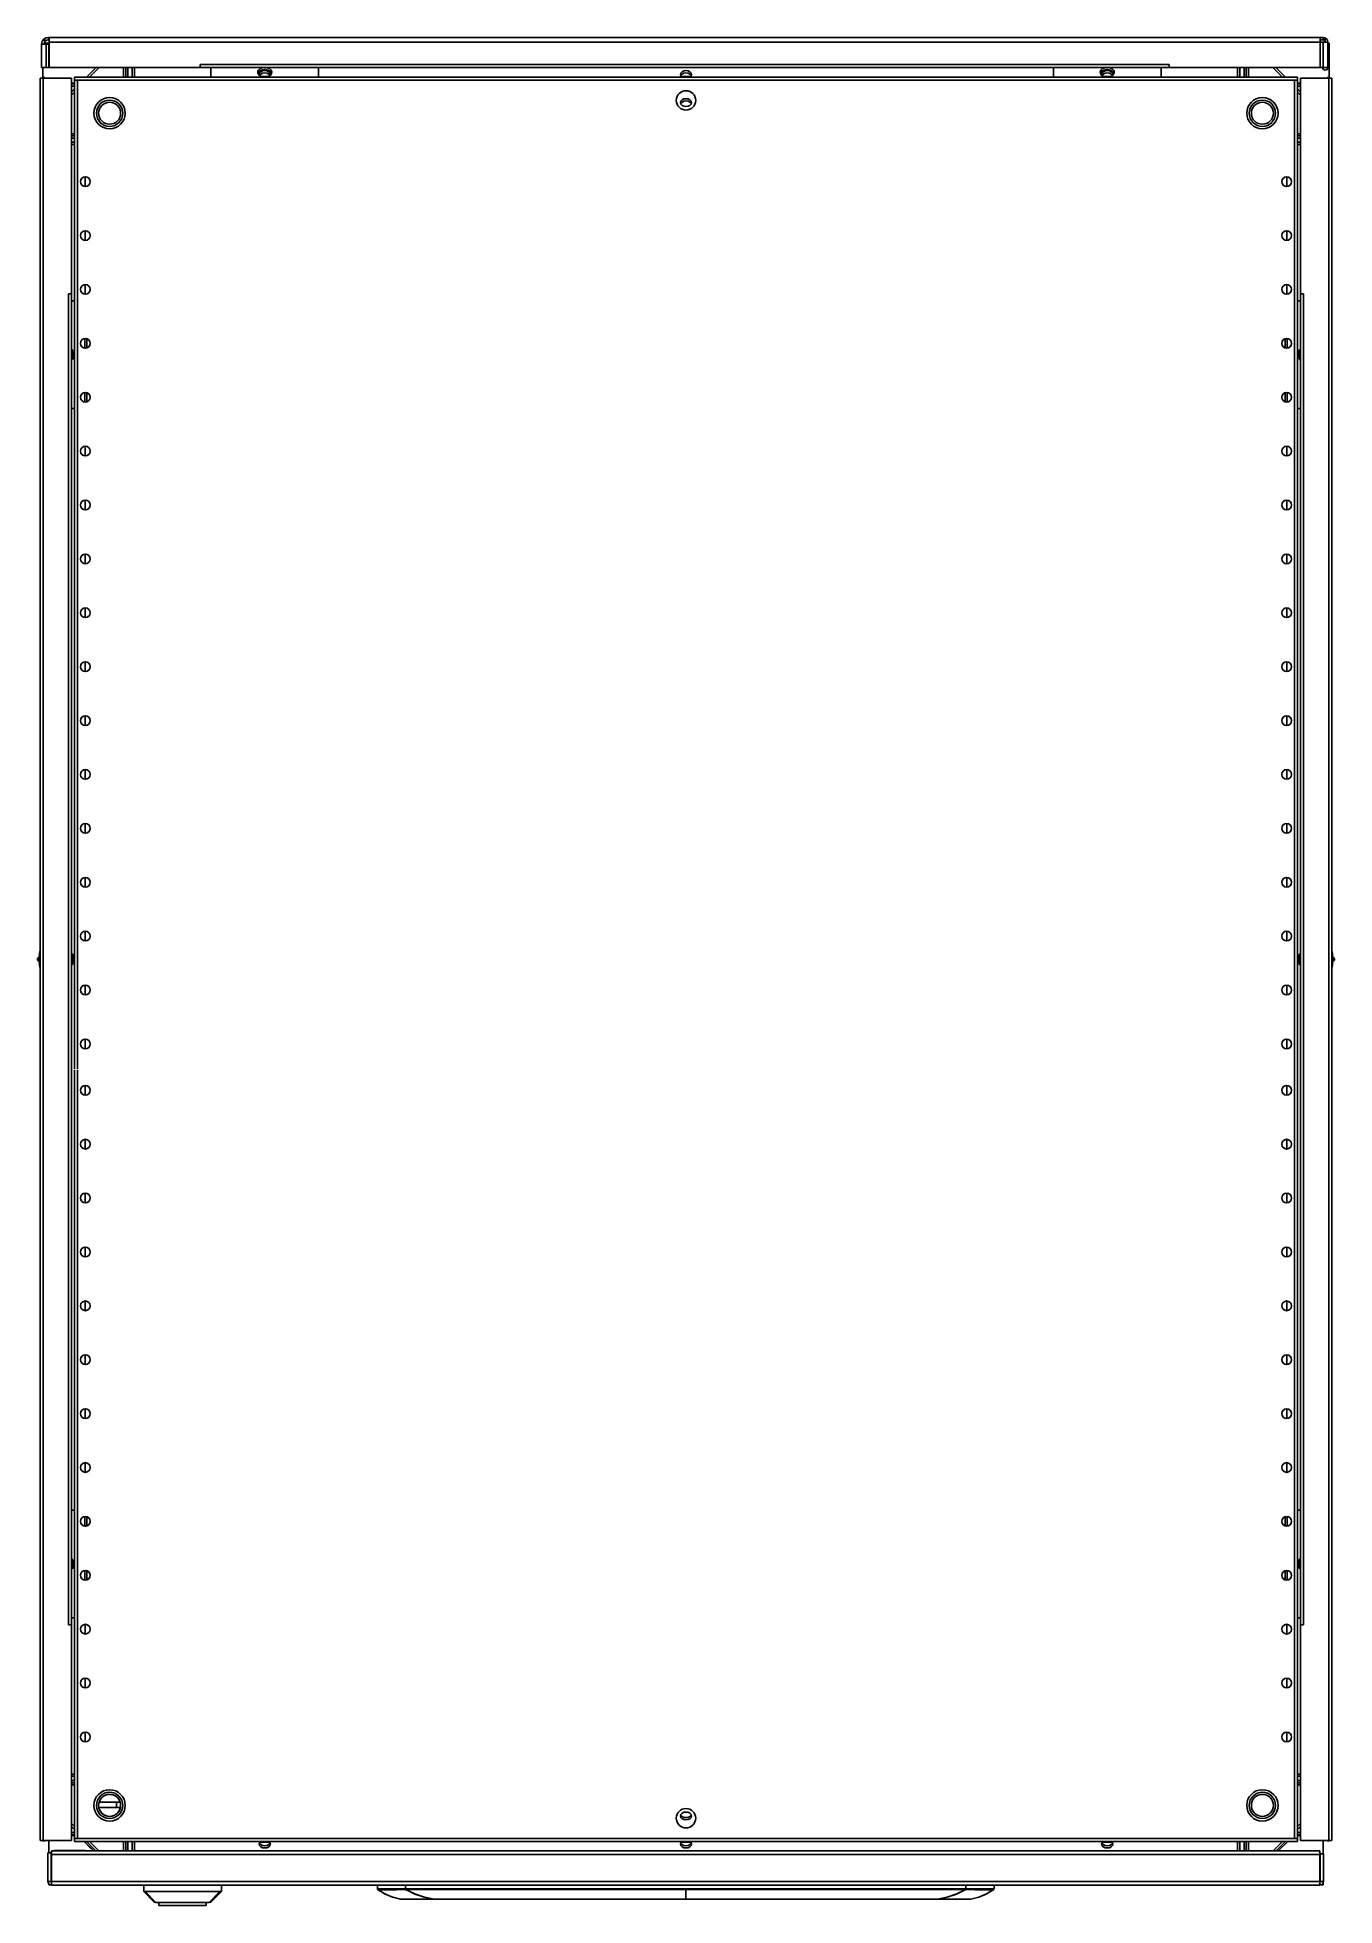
# Model space of a CAD drawing. Header units: millimetres. Extents: x -0.1 to 60.1, y -0.9 to 85.7.
import ezdxf

# ---------------------------------------------------------------- set-up
doc = ezdxf.new("R2010")
doc.units = ezdxf.units.MM

msp = doc.modelspace()

# ---------------------------------------------------------------- linework, layer by layer
at = {"color": 7, "linetype": 'Continuous'}
for p, q in [((0.057, 85.399), (0.057, 84.319)), ((0.407, 85.399), (0.057, 85.399)), ((0.417, 85.45), (0.183, 85.45)), ((0.377, 85.719), (59.537, 85.719)), ((0.377, 85.599), (0.417, 85.599)), ((0.407, 84.319), (0.407, 85.399)), ((0.417, 85.719), (0.417, 85.695)), ((0.417, 84.319), (0.417, 85.695)), ((59.397, 85.719), (59.397, 85.695)), ((59.397, 84.319), (59.397, 85.695)), ((59.537, 85.599), (59.397, 85.599)), ((59.407, 85.45), (59.397, 85.45)), ((59.407, 85.499), (59.407, 84.319)), ((59.407, 85.499), (59.757, 85.499)), ((59.757, 84.319), (59.757, 85.499)), ((59.82, 85.45), (59.757, 85.45)), ((59.82, 83.85), (59.82, 85.45)), ((0.057, 84.319), (0.407, 84.319)), ((0.12, 84.319), (0.12, 83.85)), ((0.417, 84.319), (59.397, 84.319)), ((2.589, 84.319), (2.145, 83.875)), ((3.97, 83.875), (3.97, 84.319)), ((4.37, 84.319), (4.37, 83.875)), ((7.417, 84.459), (7.417, 84.319)), ((7.92, 83.875), (7.92, 84.319)), ((10.745, 84.098), (10.738, 84.05)), ((12.92, 84.319), (12.92, 83.875)), ((29.869, 84.162), (29.97, 84.176)), ((47.02, 83.875), (47.02, 84.319)), ((49.845, 84.098), (49.838, 84.05)), ((52.02, 84.319), (52.02, 83.875)), ((52.397, 84.459), (52.397, 84.319)), ((55.57, 83.875), (55.57, 84.319)), ((55.97, 84.319), (55.97, 83.875)), ((57.351, 84.319), (57.795, 83.875)), ((59.407, 84.319), (59.757, 84.319)), ((0, 83.825), (0, 2.075)), ((0, 83.825), (1.45, 83.825)), ((0.1, 83.825), (0.1, 83.85)), ((0.1, 83.85), (0.22, 83.85)), ((0.22, 83.85), (0.22, 83.825)), ((1.45, 83.825), (1.45, 2.075)), ((1.595, 83.57), (1.45, 83.57)), ((1.595, 83.45), (1.45, 83.45)), ((1.595, 83.325), (1.45, 83.18)), ((1.595, 37.875), (1.595, 83.875)), ((1.595, 83.875), (58.345, 83.875)), ((1.595, 83.735), (1.735, 83.735)), ((10.16, 83.992), (10.171, 83.952)), ((10.683, 83.963), (10.638, 83.927)), ((10.669, 83.952), (10.68, 83.992)), ((29.73, 83.921), (29.71, 83.992)), ((29.774, 83.875), (29.73, 83.921)), ((49.26, 83.992), (49.271, 83.952)), ((49.783, 83.963), (49.738, 83.927)), ((49.769, 83.952), (49.78, 83.992)), ((58.205, 83.735), (58.345, 83.735)), ((58.345, 83.875), (58.345, 37.713)), ((58.49, 83.57), (58.345, 83.57)), ((58.49, 83.45), (58.345, 83.45)), ((58.345, 83.325), (58.49, 83.18)), ((58.49, 2.075), (58.49, 83.825)), ((58.49, 83.825), (59.94, 83.825)), ((59.72, 83.825), (59.72, 83.85)), ((59.84, 83.85), (59.72, 83.85)), ((59.84, 83.85), (59.84, 83.825)), ((59.94, 2.075), (59.94, 83.825)), ((29.73, 82.62), (29.71, 82.691)), ((29.869, 82.86), (29.97, 82.875)), ((1.45, 81.15), (1.595, 81.15)), ((1.595, 80.75), (1.45, 80.75)), ((58.49, 81.15), (58.345, 81.15)), ((58.49, 80.75), (58.345, 80.75)), ((2.078, 79.25), (2.078, 78.8)), ((2.079, 79.25), (2.079, 78.8)), ((57.861, 78.8), (57.861, 79.25)), ((57.862, 78.8), (57.862, 79.25)), ((2.078, 76.75), (2.078, 76.3)), ((2.079, 76.75), (2.079, 76.3)), ((57.861, 76.3), (57.861, 76.75)), ((57.862, 76.3), (57.862, 76.75)), ((1.31, 73.825), (1.45, 73.825)), ((2.078, 74.25), (2.078, 73.8)), ((2.079, 74.25), (2.079, 73.8)), ((57.861, 73.8), (57.861, 74.25)), ((57.862, 73.8), (57.862, 74.25)), ((58.63, 73.825), (58.49, 73.825)), ((1.45, 73.5), (1.595, 73.5)), ((58.345, 73.5), (58.49, 73.5)), ((1.45, 71.268), (1.457, 71.263)), ((1.45, 71.253), (1.468, 71.249)), ((2.064, 71.747), (2.064, 71.303)), ((2.17, 71.736), (2.17, 71.313)), ((57.77, 71.313), (57.77, 71.736)), ((57.876, 71.303), (57.876, 71.747)), ((58.472, 71.248), (58.49, 71.253)), ((1.468, 70.751), (1.45, 70.746)), ((58.49, 70.746), (58.472, 70.751)), ((58.49, 70.731), (58.483, 70.737)), ((1.595, 68.5), (1.45, 68.5)), ((2.064, 69.247), (2.064, 68.803)), ((2.17, 69.236), (2.17, 68.813)), ((57.77, 68.813), (57.77, 69.236)), ((57.876, 68.803), (57.876, 69.247)), ((58.49, 68.5), (58.345, 68.5)), ((2.078, 66.75), (2.078, 66.3)), ((2.079, 66.75), (2.079, 66.3)), ((57.861, 66.3), (57.861, 66.75)), ((57.862, 66.3), (57.862, 66.75)), ((2.078, 64.25), (2.078, 63.8)), ((2.079, 64.25), (2.079, 63.8)), ((57.861, 63.8), (57.861, 64.25)), ((57.862, 63.8), (57.862, 64.25)), ((2.078, 61.75), (2.078, 61.3)), ((2.079, 61.75), (2.079, 61.3)), ((57.861, 61.3), (57.861, 61.75)), ((57.862, 61.3), (57.862, 61.75)), ((2.078, 59.25), (2.078, 58.8)), ((2.079, 59.25), (2.079, 58.8)), ((57.861, 58.8), (57.861, 59.25)), ((57.862, 58.8), (57.862, 59.25)), ((2.078, 56.75), (2.078, 56.3)), ((2.079, 56.75), (2.079, 56.3)), ((57.861, 56.3), (57.861, 56.75)), ((57.862, 56.3), (57.862, 56.75)), ((2.078, 54.25), (2.078, 53.8)), ((2.079, 54.25), (2.079, 53.8)), ((57.861, 53.8), (57.861, 54.25)), ((57.862, 53.8), (57.862, 54.25)), ((2.078, 51.75), (2.078, 51.3)), ((2.079, 51.75), (2.079, 51.3)), ((57.861, 51.3), (57.861, 51.75)), ((57.862, 51.3), (57.862, 51.75)), ((2.078, 49.25), (2.078, 48.8)), ((2.079, 49.25), (2.079, 48.8)), ((57.861, 48.8), (57.861, 49.25)), ((57.862, 48.8), (57.862, 49.25)), ((2.078, 46.75), (2.078, 46.3)), ((2.079, 46.75), (2.079, 46.3)), ((57.861, 46.3), (57.861, 46.75)), ((57.862, 46.3), (57.862, 46.75)), ((2.078, 44.25), (2.078, 43.8)), ((2.079, 44.25), (2.079, 43.8)), ((57.861, 43.8), (57.861, 44.25)), ((57.862, 43.8), (57.862, 44.25)), ((-0.051, 43.042), (-0.134, 42.994)), ((-0.134, 42.906), (-0.134, 42.994)), ((-0.134, 42.906), (-0.051, 42.858)), ((-0.02, 43.334), (-0.051, 43.042)), ((-0.051, 43.042), (-0.051, 42.858)), ((-0.051, 42.858), (-0.02, 42.566)), ((-0.02, 42.566), (-0.02, 43.334)), ((0, 43.334), (-0.02, 43.334)), ((0, 42.566), (-0.02, 42.566)), ((1.499, 42.71), (1.45, 42.696)), ((58.441, 43.19), (58.49, 43.203)), ((59.96, 43.334), (59.94, 43.334)), ((59.96, 42.566), (59.94, 42.566)), ((59.96, 43.334), (59.991, 43.042)), ((59.96, 43.334), (59.96, 42.566)), ((59.991, 42.858), (59.96, 42.566)), ((59.991, 43.042), (60.074, 42.994)), ((59.991, 42.858), (59.991, 43.042)), ((60.074, 42.906), (59.991, 42.858)), ((60.074, 42.994), (60.074, 42.906)), ((2.078, 41.75), (2.078, 41.3)), ((2.079, 41.75), (2.079, 41.3)), ((57.861, 41.3), (57.861, 41.75)), ((57.862, 41.3), (57.862, 41.75)), ((2.078, 39.25), (2.078, 38.8)), ((2.079, 39.25), (2.079, 38.8)), ((57.861, 38.8), (57.861, 39.25)), ((57.862, 38.8), (57.862, 39.25)), ((1.595, 2.025), (1.595, 37.825)), ((58.345, 2.025), (58.345, 37.825)), ((2.078, 37.1), (2.078, 36.65)), ((2.079, 37.1), (2.079, 36.65)), ((57.861, 36.65), (57.861, 37.1)), ((57.862, 36.65), (57.862, 37.1)), ((2.078, 34.6), (2.078, 34.15)), ((2.079, 34.6), (2.079, 34.15)), ((57.861, 34.15), (57.861, 34.6)), ((57.862, 34.15), (57.862, 34.6)), ((2.078, 32.1), (2.078, 31.65)), ((2.079, 32.1), (2.079, 31.65)), ((57.861, 31.65), (57.861, 32.1)), ((57.862, 31.65), (57.862, 32.1)), ((2.078, 29.6), (2.078, 29.15)), ((2.079, 29.6), (2.079, 29.15)), ((57.861, 29.15), (57.861, 29.6)), ((57.862, 29.15), (57.862, 29.6)), ((2.078, 27.1), (2.078, 26.65)), ((2.079, 27.1), (2.079, 26.65)), ((57.861, 26.65), (57.861, 27.1)), ((57.862, 26.65), (57.862, 27.1)), ((2.078, 24.6), (2.078, 24.15)), ((2.079, 24.6), (2.079, 24.15)), ((57.861, 24.15), (57.861, 24.6)), ((57.862, 24.15), (57.862, 24.6)), ((2.078, 22.1), (2.078, 21.65)), ((2.079, 22.1), (2.079, 21.65)), ((57.861, 21.65), (57.861, 22.1)), ((57.862, 21.65), (57.862, 22.1)), ((2.078, 19.6), (2.078, 19.15)), ((2.079, 19.6), (2.079, 19.15)), ((57.861, 19.15), (57.861, 19.6)), ((57.862, 19.15), (57.862, 19.6)), ((1.45, 17.4), (1.595, 17.4)), ((58.345, 17.4), (58.49, 17.4)), ((2.064, 17.097), (2.064, 16.653)), ((2.17, 17.086), (2.17, 16.663)), ((57.77, 16.663), (57.77, 17.086)), ((57.876, 16.653), (57.876, 17.097)), ((1.45, 15.168), (1.457, 15.163)), ((1.45, 15.153), (1.468, 15.149)), ((58.472, 15.148), (58.49, 15.153)), ((1.468, 14.651), (1.45, 14.646)), ((2.064, 14.597), (2.064, 14.153)), ((2.17, 14.586), (2.17, 14.163)), ((57.77, 14.163), (57.77, 14.586)), ((57.876, 14.153), (57.876, 14.597)), ((58.49, 14.646), (58.472, 14.651)), ((58.49, 14.631), (58.483, 14.637)), ((1.595, 12.4), (1.45, 12.4)), ((58.49, 12.4), (58.345, 12.4)), ((1.31, 12.075), (1.45, 12.075)), ((2.078, 12.1), (2.078, 11.65)), ((2.079, 12.1), (2.079, 11.65)), ((57.861, 11.65), (57.861, 12.1)), ((57.862, 11.65), (57.862, 12.1)), ((58.63, 12.075), (58.49, 12.075)), ((2.078, 9.6), (2.078, 9.15)), ((2.079, 9.6), (2.079, 9.15)), ((57.861, 9.15), (57.861, 9.6)), ((57.862, 9.15), (57.862, 9.6)), ((2.078, 7.1), (2.078, 6.65)), ((2.079, 7.1), (2.079, 6.65)), ((57.861, 6.65), (57.861, 7.1)), ((57.862, 6.65), (57.862, 7.1)), ((1.45, 5.15), (1.595, 5.15)), ((1.595, 4.75), (1.45, 4.75)), ((58.345, 5.15), (58.49, 5.15)), ((58.49, 4.75), (58.345, 4.75)), ((3.72, 3.61), (2.72, 3.61)), ((2.736, 3.85), (3.704, 3.85)), ((1.45, 2.72), (1.595, 2.575)), ((30.071, 3.04), (29.97, 3.025)), ((30.21, 3.28), (30.23, 3.209)), ((58.345, 2.575), (58.49, 2.72)), ((1.45, 2.075), (0, 2.075)), ((0.1, 2.05), (0.1, 2.075)), ((0.1, 2.05), (0.22, 2.05)), ((0.22, 2.075), (0.22, 2.05)), ((0.392, 2.075), (0.392, 1.5)), ((1.45, 2.45), (1.595, 2.45)), ((1.45, 2.33), (1.595, 2.33)), ((1.735, 2.165), (1.595, 2.165)), ((58.345, 2.025), (1.595, 2.025)), ((2.058, 2.013), (2.481, 1.59)), ((2.145, 2.025), (2.58, 1.59)), ((2.231, 1.84), (2.217, 1.826)), ((2.375, 1.668), (2.217, 1.826)), ((2.239, 1.804), (2.253, 1.818)), ((3.97, 1.59), (3.97, 2.025)), ((4.37, 2.025), (4.37, 1.59)), ((10.18, 1.978), (10.16, 1.908)), ((10.223, 2.025), (10.18, 1.978)), ((30.071, 1.739), (29.97, 1.724)), ((30.167, 2.025), (30.21, 1.979)), ((30.21, 1.979), (30.23, 1.908)), ((49.28, 1.978), (49.26, 1.908)), ((49.323, 2.025), (49.28, 1.978)), ((55.57, 1.59), (55.57, 2.025)), ((55.97, 2.025), (55.97, 1.59)), ((57.36, 1.59), (57.795, 2.025)), ((57.894, 2.025), (57.459, 1.59)), ((58.345, 2.165), (58.205, 2.165)), ((58.345, 2.45), (58.49, 2.45)), ((58.345, 2.33), (58.49, 2.33)), ((58.49, 2.075), (59.94, 2.075)), ((59.548, 1.45), (59.548, 2.075)), ((59.72, 2.05), (59.72, 2.075)), ((59.84, 2.05), (59.72, 2.05)), ((59.84, 2.075), (59.84, 2.05)), ((0.358, 1.5), (0.508, 1.5)), ((0.358, 0.17), (0.358, 1.5)), ((0.508, 0.17), (0.508, 1.5)), ((0.528, 1.59), (59.388, 1.59)), ((0.528, 0), (0.528, 1.59)), ((2.088, 1.6), (0.678, 1.6)), ((2.334, 1.709), (2.348, 1.723)), ((2.386, 1.685), (2.372, 1.671)), ((2.39, 1.682), (2.375, 1.668)), ((59.388, 0), (59.388, 1.59)), ((59.558, 1.45), (59.408, 1.45)), ((59.408, 1.45), (59.408, 0.17)), ((59.558, 1.45), (59.558, 0.17)), ((0.392, 0.068), (0.392, 0.01)), ((0.392, 0.01), (0.472, 0.01)), ((0.508, 0.2), (0.528, 0.2)), ((0.528, 0), (59.388, 0)), ((4.808, 0), (4.808, -0.3)), ((8.408, 0), (8.408, -0.3)), ((15.649, -0.169), (15.646, 0)), ((44.266, -0.169), (44.269, 0)), ((59.443, 0.01), (59.548, 0.01)), ((59.548, 0.114), (59.548, 0.01)), ((5.264, -0.756), (4.808, -0.3)), ((4.808, -0.3), (8.408, -0.3)), ((4.872, -0.3), (8.343, -0.3)), ((5.37, -0.8), (7.846, -0.8)), ((5.508, -0.8), (5.508, -0.95)), ((7.708, -0.95), (7.708, -0.8)), ((8.408, -0.3), (7.952, -0.756)), ((15.658, -0.2), (44.258, -0.2)), ((15.667, -0.206), (15.671, -0.209)), ((15.671, -0.209), (16.007, -0.412)), ((43.18, -0.65), (16.736, -0.65)), ((41.623, -0.65), (18.293, -0.65)), ((44.245, -0.209), (43.908, -0.412)), ((44.248, -0.206), (44.245, -0.209)), ((7.708, -0.95), (5.508, -0.95))]:
    msp.add_line(p, q, dxfattribs=at)
at = {"color": 9, "linetype": 'Continuous'}
for p, q in [((0.139, 85.613), (0.228, 85.532)), ((0.177, 85.649), (0.252, 85.555)), ((0.277, 85.399), (0.277, 84.319)), ((0.377, 85.719), (0.377, 85.599)), ((0.417, 85.31), (0.407, 85.31)), ((59.397, 85.499), (0.417, 85.499)), ((59.407, 85.31), (59.397, 85.31)), ((59.537, 85.719), (59.537, 85.599)), ((59.537, 84.319), (59.537, 85.499)), ((59.637, 85.695), (59.582, 85.588)), ((59.682, 85.664), (59.603, 85.574)), ((59.82, 85.31), (59.757, 85.31)), ((2.731, 84.319), (2.286, 83.875)), ((3.87, 84.319), (3.87, 83.875)), ((4.07, 83.875), (4.07, 84.319)), ((4.27, 84.319), (4.27, 83.875)), ((52.397, 84.459), (7.417, 84.459)), ((55.67, 83.875), (55.67, 84.319)), ((55.87, 84.319), (55.87, 83.875)), ((56.07, 83.875), (56.07, 84.319)), ((57.654, 83.875), (57.209, 84.319)), ((0.14, 2.075), (0.14, 83.825)), ((1.45, 83.59), (1.595, 83.59)), ((1.735, 37.875), (1.735, 83.735)), ((1.735, 83.735), (58.205, 83.735)), ((10.579, 83.898), (10.261, 83.898)), ((30.188, 83.898), (29.752, 83.898)), ((49.679, 83.898), (49.361, 83.898)), ((58.205, 83.735), (58.205, 37.718)), ((58.345, 83.59), (58.49, 83.59)), ((59.8, 2.075), (59.8, 83.825)), ((1.595, 83.183), (1.45, 83.038)), ((58.49, 83.038), (58.345, 83.183)), ((1.595, 81.25), (1.45, 81.25)), ((1.45, 81.05), (1.595, 81.05)), ((1.595, 80.85), (1.45, 80.85)), ((58.49, 81.25), (58.345, 81.25)), ((58.345, 81.05), (58.49, 81.05)), ((58.49, 80.85), (58.345, 80.85)), ((1.31, 12.075), (1.31, 73.825)), ((58.63, 12.075), (58.63, 73.825)), ((1.522, 71.159), (1.522, 70.841)), ((58.418, 70.841), (58.418, 71.159)), ((1.522, 43.167), (1.522, 42.732)), ((1.557, 42.765), (1.557, 43.134)), ((1.568, 43.112), (1.568, 42.787)), ((58.372, 42.788), (58.372, 43.112)), ((58.383, 43.134), (58.383, 42.765)), ((58.418, 42.732), (58.418, 43.168)), ((1.735, 2.165), (1.735, 37.825)), ((58.205, 37.825), (58.205, 2.165)), ((1.522, 15.059), (1.522, 14.741)), ((58.418, 14.741), (58.418, 15.059)), ((1.45, 5.05), (1.595, 5.05)), ((1.595, 4.85), (1.45, 4.85)), ((1.45, 4.65), (1.595, 4.65)), ((58.345, 5.05), (58.49, 5.05)), ((58.49, 4.85), (58.345, 4.85)), ((58.345, 4.65), (58.49, 4.65)), ((3.537, 3.61), (3.537, 3.85)), ((1.45, 2.861), (1.595, 2.716)), ((58.345, 2.716), (58.49, 2.861)), ((1.595, 2.31), (1.45, 2.31)), ((58.205, 2.165), (1.735, 2.165)), ((2.286, 2.025), (2.721, 1.59)), ((3.87, 2.025), (3.87, 1.59)), ((4.07, 1.59), (4.07, 2.025)), ((4.27, 2.025), (4.27, 1.59)), ((10.202, 2.002), (10.638, 2.002)), ((29.752, 2.002), (30.188, 2.002)), ((49.302, 2.002), (49.738, 2.002)), ((55.67, 1.59), (55.67, 2.025)), ((55.87, 2.025), (55.87, 1.59)), ((56.07, 1.59), (56.07, 2.025)), ((57.219, 1.59), (57.654, 2.025)), ((58.49, 2.31), (58.345, 2.31)), ((0.508, 1.43), (0.528, 1.43)), ((0.528, 1.42), (59.388, 1.42)), ((0.678, 1.6), (0.678, 1.59)), ((2.088, 1.6), (2.088, 1.59)), ((0.358, 0.17), (0.508, 0.17)), ((0.528, 0.17), (59.388, 0.17)), ((16.958, -0.171), (16.958, 0)), ((42.958, -0.171), (42.958, 0)), ((59.558, 0.17), (59.408, 0.17)), ((4.872, -0.3), (5.372, -0.8)), ((7.843, -0.8), (8.343, -0.3)), ((15.671, -0.209), (15.671, -0.209)), ((15.671, -0.209), (15.671, -0.209)), ((16.204, -0.21), (16.532, -0.21)), ((16.736, -0.649), (16.72, -0.649)), ((16.774, -0.649), (16.736, -0.649)), ((17.205, -0.649), (16.774, -0.649)), ((16.958, -0.171), (16.957, -0.2)), ((16.957, -0.2), (16.957, -0.208)), ((16.957, -0.208), (16.964, -0.207)), ((16.964, -0.171), (22.354, -0.171)), ((16.964, -0.207), (16.971, -0.207)), ((16.971, -0.171), (16.971, -0.207)), ((17.647, -0.649), (17.205, -0.649)), ((17.911, -0.649), (17.647, -0.649)), ((18.165, -0.648), (17.911, -0.649)), ((18.276, -0.648), (18.165, -0.648)), ((25.783, -0.648), (18.276, -0.648)), ((18.276, -0.65), (18.276, -0.648)), ((29.958, -0.648), (25.783, -0.648)), ((29.958, -0.171), (29.958, -0.207)), ((29.958, -0.2), (29.958, -0.65)), ((34.122, -0.648), (29.958, -0.648)), ((41.64, -0.648), (34.122, -0.648)), ((37.622, -0.171), (42.945, -0.171)), ((41.64, -0.65), (41.64, -0.648)), ((42.277, -0.649), (42.007, -0.649)), ((42.617, -0.649), (42.277, -0.649)), ((42.945, -0.171), (43.164, -0.169)), ((42.945, -0.171), (42.945, -0.207)), ((42.945, -0.207), (42.958, -0.208)), ((42.958, -0.171), (42.958, -0.208)), ((43.18, -0.649), (43.141, -0.649)), ((43.196, -0.649), (43.18, -0.649)), ((43.601, -0.21), (44.226, -0.21)), ((44.226, -0.21), (44.24, -0.209)), ((44.24, -0.209), (44.245, -0.209)), ((44.245, -0.209), (44.245, -0.209))]:
    msp.add_line(p, q, dxfattribs=at)
at = {"color": 6, "linetype": 'Continuous'}
for p, q in [((15.658, -0.2), (15.998, -0.408)), ((15.998, -0.408), (16.355, -0.558)), ((16.355, -0.558), (16.72, -0.649)), ((43.561, -0.558), (43.196, -0.649)), ((43.917, -0.408), (43.561, -0.558)), ((44.258, -0.2), (43.917, -0.408))]:
    msp.add_line(p, q, dxfattribs=at)
at = {"color": 7, "linetype": 'Continuous'}
for points in [[(10.095, 84.098), (10.102, 84.146), (10.123, 84.192), (10.157, 84.233), (10.202, 84.269), (10.257, 84.297), (10.319, 84.317), (10.335, 84.319)], [(10.123, 84.004), (10.102, 84.05), (10.095, 84.098)], [(10.735, 84.045), (10.717, 84.086), (10.683, 84.127), (10.638, 84.163), (10.583, 84.191), (10.521, 84.21), (10.454, 84.221), (10.387, 84.221), (10.32, 84.211), (10.258, 84.191), (10.203, 84.163), (10.158, 84.128), (10.123, 84.086), (10.104, 84.045)], [(10.42, 84.176), (10.321, 84.162), (10.236, 84.122), (10.18, 84.062), (10.16, 83.992)], [(10.42, 84.07), (10.321, 84.056), (10.236, 84.016)], [(10.68, 83.992), (10.66, 84.062), (10.604, 84.122), (10.519, 84.162), (10.42, 84.176)], [(10.604, 84.016), (10.519, 84.056), (10.42, 84.07)], [(10.506, 84.319), (10.52, 84.317), (10.582, 84.297), (10.637, 84.269), (10.682, 84.234), (10.717, 84.192), (10.738, 84.146), (10.745, 84.098)], [(29.71, 83.992), (29.729, 84.062), (29.785, 84.121), (29.869, 84.162)], [(29.97, 84.07), (29.87, 84.056), (29.786, 84.016)], [(29.97, 84.176), (30.07, 84.162), (30.154, 84.122), (30.21, 84.063), (30.23, 83.992)], [(30.155, 84.015), (30.071, 84.055), (29.97, 84.07)], [(49.195, 84.098), (49.202, 84.146), (49.223, 84.192), (49.257, 84.233), (49.302, 84.269), (49.357, 84.297), (49.419, 84.317), (49.435, 84.319)], [(49.223, 84.004), (49.202, 84.05), (49.195, 84.098)], [(49.835, 84.045), (49.817, 84.086), (49.783, 84.127), (49.738, 84.163), (49.683, 84.191), (49.621, 84.21), (49.554, 84.221), (49.487, 84.221), (49.42, 84.211), (49.358, 84.191), (49.303, 84.163), (49.258, 84.128), (49.223, 84.086), (49.204, 84.045)], [(49.52, 84.176), (49.421, 84.162), (49.336, 84.122), (49.28, 84.062), (49.26, 83.992)], [(49.52, 84.07), (49.421, 84.056), (49.336, 84.016)], [(49.78, 83.992), (49.76, 84.062), (49.704, 84.122), (49.619, 84.162), (49.52, 84.176)], [(49.704, 84.016), (49.619, 84.056), (49.52, 84.07)], [(49.606, 84.319), (49.62, 84.317), (49.682, 84.297), (49.737, 84.269), (49.782, 84.234), (49.817, 84.192), (49.838, 84.146), (49.845, 84.098)], [(10.203, 83.927), (10.158, 83.962), (10.123, 84.004)], [(10.236, 84.016), (10.18, 83.956), (10.177, 83.947)], [(10.352, 83.875), (10.32, 83.879), (10.258, 83.899), (10.203, 83.927)], [(10.638, 83.927), (10.583, 83.899), (10.521, 83.88), (10.488, 83.875)], [(10.663, 83.947), (10.66, 83.956), (10.604, 84.016)], [(10.738, 84.05), (10.717, 84.005), (10.683, 83.963)], [(29.786, 84.016), (29.73, 83.957), (29.725, 83.939)], [(30.215, 83.939), (30.211, 83.956), (30.155, 84.015)], [(30.23, 83.992), (30.211, 83.922), (30.166, 83.875)], [(49.303, 83.927), (49.258, 83.962), (49.223, 84.004)], [(49.336, 84.016), (49.28, 83.956), (49.277, 83.947)], [(49.452, 83.875), (49.42, 83.879), (49.358, 83.899), (49.303, 83.927)], [(49.738, 83.927), (49.683, 83.899), (49.621, 83.88), (49.588, 83.875)], [(49.763, 83.947), (49.76, 83.956), (49.704, 84.016)], [(49.838, 84.05), (49.817, 84.005), (49.783, 83.963)], [(29.71, 82.691), (29.729, 82.76), (29.785, 82.82), (29.869, 82.86)], [(29.786, 82.715), (29.73, 82.656), (29.725, 82.638)], [(29.97, 82.507), (29.87, 82.521), (29.786, 82.561), (29.73, 82.62)], [(29.97, 82.769), (29.87, 82.755), (29.786, 82.715)], [(29.97, 82.875), (30.07, 82.861), (30.154, 82.821), (30.21, 82.762), (30.23, 82.691)], [(30.155, 82.714), (30.071, 82.754), (29.97, 82.769)], [(30.23, 82.691), (30.211, 82.621), (30.155, 82.562), (30.071, 82.521), (29.97, 82.507)], [(30.215, 82.638), (30.211, 82.654), (30.155, 82.714)], [(1.472, 71.243), (1.464, 71.24), (1.45, 71.227)], [(1.457, 71.263), (1.492, 71.217), (1.52, 71.163)], [(1.52, 71.163), (1.54, 71.1), (1.55, 71.034), (1.55, 70.966), (1.54, 70.9), (1.521, 70.838), (1.493, 70.783)], [(58.42, 70.837), (58.4, 70.899), (58.39, 70.965), (58.39, 71.033), (58.4, 71.1), (58.419, 71.162), (58.447, 71.217)], [(58.447, 71.217), (58.483, 71.262), (58.49, 71.268)], [(58.49, 71.227), (58.477, 71.24), (58.467, 71.242)], [(1.493, 70.783), (1.457, 70.737), (1.45, 70.731)], [(1.45, 70.772), (1.463, 70.76), (1.473, 70.757)], [(58.483, 70.737), (58.448, 70.782), (58.42, 70.837)], [(58.468, 70.757), (58.476, 70.759), (58.49, 70.772)], [(1.45, 43.203), (1.497, 43.19), (1.557, 43.135), (1.595, 43.055)], [(1.481, 43.195), (1.464, 43.19), (1.45, 43.177)], [(1.45, 42.722), (1.463, 42.71), (1.481, 42.705)], [(1.595, 42.845), (1.558, 42.766), (1.499, 42.71)], [(58.345, 43.055), (58.382, 43.134), (58.441, 43.19)], [(58.49, 42.696), (58.443, 42.709), (58.383, 42.765), (58.345, 42.844)], [(58.49, 43.177), (58.477, 43.19), (58.459, 43.195)], [(58.459, 42.704), (58.476, 42.709), (58.49, 42.722)], [(1.472, 15.143), (1.464, 15.14), (1.45, 15.127)], [(1.457, 15.163), (1.492, 15.117), (1.52, 15.063)], [(1.52, 15.063), (1.54, 15), (1.55, 14.934), (1.55, 14.866), (1.54, 14.8), (1.521, 14.738), (1.493, 14.683)], [(58.42, 14.737), (58.4, 14.799), (58.39, 14.865), (58.39, 14.933), (58.4, 15), (58.419, 15.062), (58.447, 15.117)], [(58.483, 14.637), (58.448, 14.682), (58.42, 14.737)], [(58.447, 15.117), (58.483, 15.162), (58.49, 15.168)], [(58.49, 15.127), (58.477, 15.14), (58.467, 15.142)], [(1.493, 14.683), (1.457, 14.637), (1.45, 14.631)], [(1.45, 14.672), (1.463, 14.66), (1.473, 14.657)], [(58.468, 14.657), (58.476, 14.659), (58.49, 14.672)], [(29.71, 3.209), (29.729, 3.279), (29.785, 3.338), (29.869, 3.379), (29.97, 3.393)], [(29.97, 3.025), (29.87, 3.039), (29.786, 3.079), (29.73, 3.138), (29.71, 3.209)], [(29.725, 3.262), (29.729, 3.246), (29.785, 3.186)], [(29.785, 3.186), (29.869, 3.146), (29.97, 3.131)], [(29.97, 3.393), (30.07, 3.379), (30.154, 3.339), (30.21, 3.28)], [(29.97, 3.131), (30.07, 3.146), (30.154, 3.185)], [(30.23, 3.209), (30.211, 3.14), (30.155, 3.08), (30.071, 3.04)], [(30.154, 3.185), (30.21, 3.244), (30.215, 3.262)], [(10.16, 1.908), (10.18, 1.838), (10.236, 1.778), (10.321, 1.738), (10.42, 1.724)], [(10.175, 1.961), (10.18, 1.944), (10.236, 1.884)], [(10.236, 1.884), (10.321, 1.844), (10.42, 1.83)], [(10.42, 1.724), (10.519, 1.738), (10.604, 1.778), (10.66, 1.838), (10.68, 1.908)], [(10.42, 1.83), (10.519, 1.844), (10.604, 1.884)], [(10.604, 1.884), (10.66, 1.944), (10.665, 1.961)], [(10.68, 1.908), (10.66, 1.978), (10.617, 2.025)], [(29.71, 1.908), (29.729, 1.978), (29.773, 2.025)], [(29.97, 1.724), (29.87, 1.738), (29.786, 1.778), (29.73, 1.837), (29.71, 1.908)], [(29.725, 1.961), (29.729, 1.945), (29.785, 1.885)], [(29.785, 1.885), (29.869, 1.845), (29.97, 1.83)], [(29.97, 1.83), (30.07, 1.844), (30.154, 1.884)], [(30.23, 1.908), (30.211, 1.839), (30.155, 1.779), (30.071, 1.739)], [(30.154, 1.884), (30.21, 1.943), (30.215, 1.961)], [(49.26, 1.908), (49.28, 1.838), (49.336, 1.778), (49.421, 1.738), (49.52, 1.724)], [(49.275, 1.961), (49.28, 1.944), (49.336, 1.884)], [(49.336, 1.884), (49.421, 1.844), (49.52, 1.83)], [(49.52, 1.724), (49.619, 1.738), (49.704, 1.778), (49.76, 1.838), (49.78, 1.908)], [(49.52, 1.83), (49.619, 1.844), (49.704, 1.884)], [(49.704, 1.884), (49.76, 1.944), (49.765, 1.961)], [(49.78, 1.908), (49.76, 1.978), (49.717, 2.025)], [(15.649, -0.169), (15.652, -0.184), (15.659, -0.198)], [(16.007, -0.412), (16.36, -0.56), (16.72, -0.649)], [(43.908, -0.412), (43.556, -0.56), (43.196, -0.649)], [(44.266, -0.169), (44.263, -0.184), (44.256, -0.198)]]:
    msp.add_lwpolyline(points, dxfattribs=at)
at = {"color": 9, "linetype": 'Continuous'}
for points in [[(15.649, -0.169), (15.653, -0.168), (15.665, -0.168), (15.689, -0.167), (15.727, -0.167)], [(15.671, -0.209), (15.676, -0.209), (15.689, -0.21), (16.204, -0.21)], [(15.727, -0.167), (15.783, -0.166), (15.863, -0.166), (15.971, -0.166), (16.114, -0.166)], [(16.114, -0.166), (16.299, -0.167), (16.524, -0.168), (16.751, -0.169), (16.964, -0.171)], [(16.532, -0.21), (16.754, -0.209), (16.957, -0.208)], [(16.958, -0.2), (17.381, -0.407), (17.824, -0.557), (18.276, -0.648)], [(16.971, -0.207), (19.8, -0.208), (22.354, -0.208), (24.743, -0.208), (27.235, -0.208), (29.958, -0.207)], [(16.971, -0.207), (17.39, -0.411), (17.829, -0.559), (18.276, -0.648)], [(22.354, -0.171), (24.743, -0.17), (27.235, -0.171), (29.958, -0.171)], [(29.958, -0.171), (32.718, -0.171), (35.231, -0.17), (37.622, -0.171)], [(29.958, -0.207), (32.718, -0.208), (35.231, -0.208), (37.622, -0.208), (42.945, -0.207)], [(42.958, -0.2), (42.534, -0.407), (42.092, -0.557), (41.64, -0.648)], [(42.945, -0.207), (42.525, -0.411), (42.087, -0.559), (41.64, -0.648)], [(42.007, -0.649), (41.75, -0.648), (41.64, -0.648)], [(43.141, -0.649), (42.716, -0.649), (42.617, -0.649)], [(42.958, -0.208), (43.161, -0.209), (43.381, -0.21), (43.601, -0.21)], [(43.164, -0.169), (43.389, -0.168), (43.613, -0.167)], [(43.613, -0.167), (43.799, -0.166), (43.943, -0.166), (44.052, -0.166), (44.131, -0.166), (44.188, -0.167)], [(44.188, -0.167), (44.226, -0.167), (44.25, -0.168), (44.262, -0.168), (44.266, -0.169)]]:
    msp.add_lwpolyline(points, dxfattribs=at)
at = {"color": 7, "linetype": 'Continuous'}
for centre, radius in [((29.97, 82.795), 0.45), ((3.22, 82.2), 0.725), ((3.22, 82.2), 0.51), ((3.22, 82.2), 0.51), ((56.72, 82.2), 0.725), ((56.72, 82.2), 0.51), ((56.72, 82.2), 0.51), ((2.095, 79.025), 0.225), ((57.845, 79.025), 0.225), ((2.095, 76.525), 0.225), ((57.845, 76.525), 0.225), ((2.095, 74.025), 0.225), ((57.845, 74.025), 0.225), ((2.095, 71.525), 0.225), ((57.845, 71.525), 0.225), ((2.095, 69.025), 0.225), ((57.845, 69.025), 0.225), ((2.095, 66.525), 0.225), ((57.845, 66.525), 0.225), ((2.095, 64.025), 0.225), ((57.845, 64.025), 0.225), ((2.095, 61.525), 0.225), ((57.845, 61.525), 0.225), ((2.095, 59.025), 0.225), ((57.845, 59.025), 0.225), ((2.095, 56.525), 0.225), ((57.845, 56.525), 0.225), ((2.095, 54.025), 0.225), ((57.845, 54.025), 0.225), ((2.095, 51.525), 0.225), ((57.845, 51.525), 0.225), ((2.095, 49.025), 0.225), ((57.845, 49.025), 0.225), ((2.095, 46.525), 0.225), ((57.845, 46.525), 0.225), ((2.095, 44.025), 0.225), ((57.845, 44.025), 0.225), ((2.095, 41.525), 0.225), ((57.845, 41.525), 0.225), ((2.095, 39.025), 0.225), ((57.845, 39.025), 0.225), ((2.095, 36.875), 0.225), ((57.845, 36.875), 0.225), ((2.095, 34.375), 0.225), ((57.845, 34.375), 0.225), ((2.095, 31.875), 0.225), ((57.845, 31.875), 0.225), ((2.095, 29.375), 0.225), ((57.845, 29.375), 0.225), ((2.095, 26.875), 0.225), ((57.845, 26.875), 0.225), ((2.095, 24.375), 0.225), ((57.845, 24.375), 0.225), ((2.095, 21.875), 0.225), ((57.845, 21.875), 0.225), ((2.095, 19.375), 0.225), ((57.845, 19.375), 0.225), ((2.095, 16.875), 0.225), ((57.845, 16.875), 0.225), ((2.095, 14.375), 0.225), ((57.845, 14.375), 0.225), ((2.095, 11.875), 0.225), ((57.845, 11.875), 0.225), ((2.095, 9.375), 0.225), ((57.845, 9.375), 0.225), ((2.095, 6.875), 0.225), ((57.845, 6.875), 0.225), ((3.22, 3.7), 0.725), ((56.72, 3.7), 0.725), ((3.22, 3.7), 0.51), ((29.97, 3.105), 0.45), ((56.72, 3.7), 0.51), ((56.72, 3.7), 0.51)]:
    msp.add_circle(centre, radius, dxfattribs=at)
at = {"color": 9, "linetype": 'Continuous'}
for centre in [(3.22, 82.2), (56.72, 82.2), (3.22, 3.7), (56.72, 3.7)]:
    msp.add_circle(centre, 0.61, dxfattribs=at)
at = {"color": 7, "linetype": 'Continuous'}
for centre, radius, start, end in [((0.377, 85.399), 0.32, 90, 180), ((0.377, 85.399), 0.2, 90, 180), ((59.537, 85.499), 0.22, 0, 90), ((59.537, 85.499), 0.1, 1.01909, 90), ((59.637, 84.319), 0.12, 180.8407, 0), ((3.22, 3.7), 0.51, 190.17289, 349.8292), ((3.22, 3.7), 0.51, 17.24133, 162.75585), ((2.128, 2.084), 0.1, 216.79448, 225), ((0.678, 1.43), 0.17, 152.19182, 180), ((0.678, 1.43), 0.17, 90, 109.36752), ((2.088, 1.43), 0.17, 70.63248, 90), ((0.528, 0.17), 0.17, 180, 270), ((0.528, 0.17), 0.02, 180, 270), ((59.388, 0.17), 0.17, 270, 0), ((59.388, 0.17), 0.02, 270, 0), ((5.37, -0.65), 0.15, 225, 270), ((7.846, -0.65), 0.15, 270, 315), ((15.699, -0.168), 0.05, 180.99999, 217.01594), ((16.736, -0.55), 0.1, 260.74522, 270.00027), ((43.18, -0.55), 0.1, 269.99998, 279.2575), ((44.216, -0.168), 0.05, 322.98406, 359)]:
    msp.add_arc(centre, radius, start, end, dxfattribs=at)

doc.saveas('drawing.dxf')
